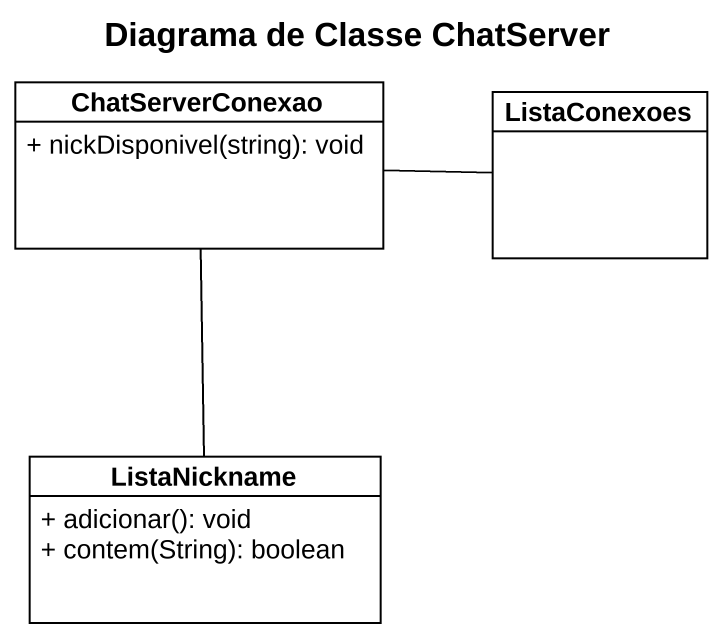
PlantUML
@startuml
title Diagrama de Classe ChatServer
hide circle
hide empty members
skinparam classAttributeIconSize 0
class ChatServerConexao {
  + nickDisponivel(string): void
}
class ListaConexoes
class ListaNickname {
  + adicionar(): void
  + contem(String): boolean
}
ChatServerConexao -right- ListaConexoes
ChatServerConexao -- ListaNickname
@enduml
